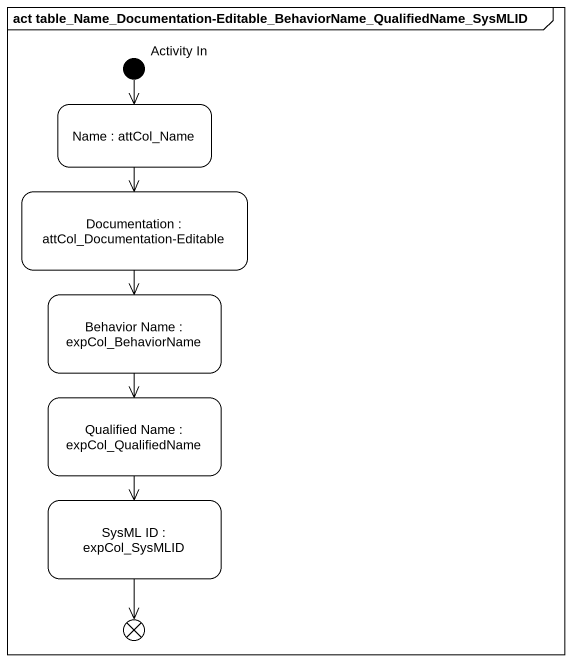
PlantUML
@startuml
mainframe act table_Name_Documentation-Editable_BehaviorName_QualifiedName_SysMLID
hide empty description
state "Activity In" as Activity_In <<start>>
state "Name : attCol_Name" as Name
state "Documentation : attCol_Documentation-Editable" as Documentation
state "Behavior Name : expCol_BehaviorName" as Behavior_Name
state "Qualified Name : expCol_QualifiedName" as Qualified_Name
state "SysML ID : expCol_SysMLID" as SysML_ID
state flowfinal1 <<end>>
Activity_In --> Name
Name --> Documentation
Documentation --> Behavior_Name
Behavior_Name --> Qualified_Name
Qualified_Name --> SysML_ID
SysML_ID --> flowfinal1
@enduml
